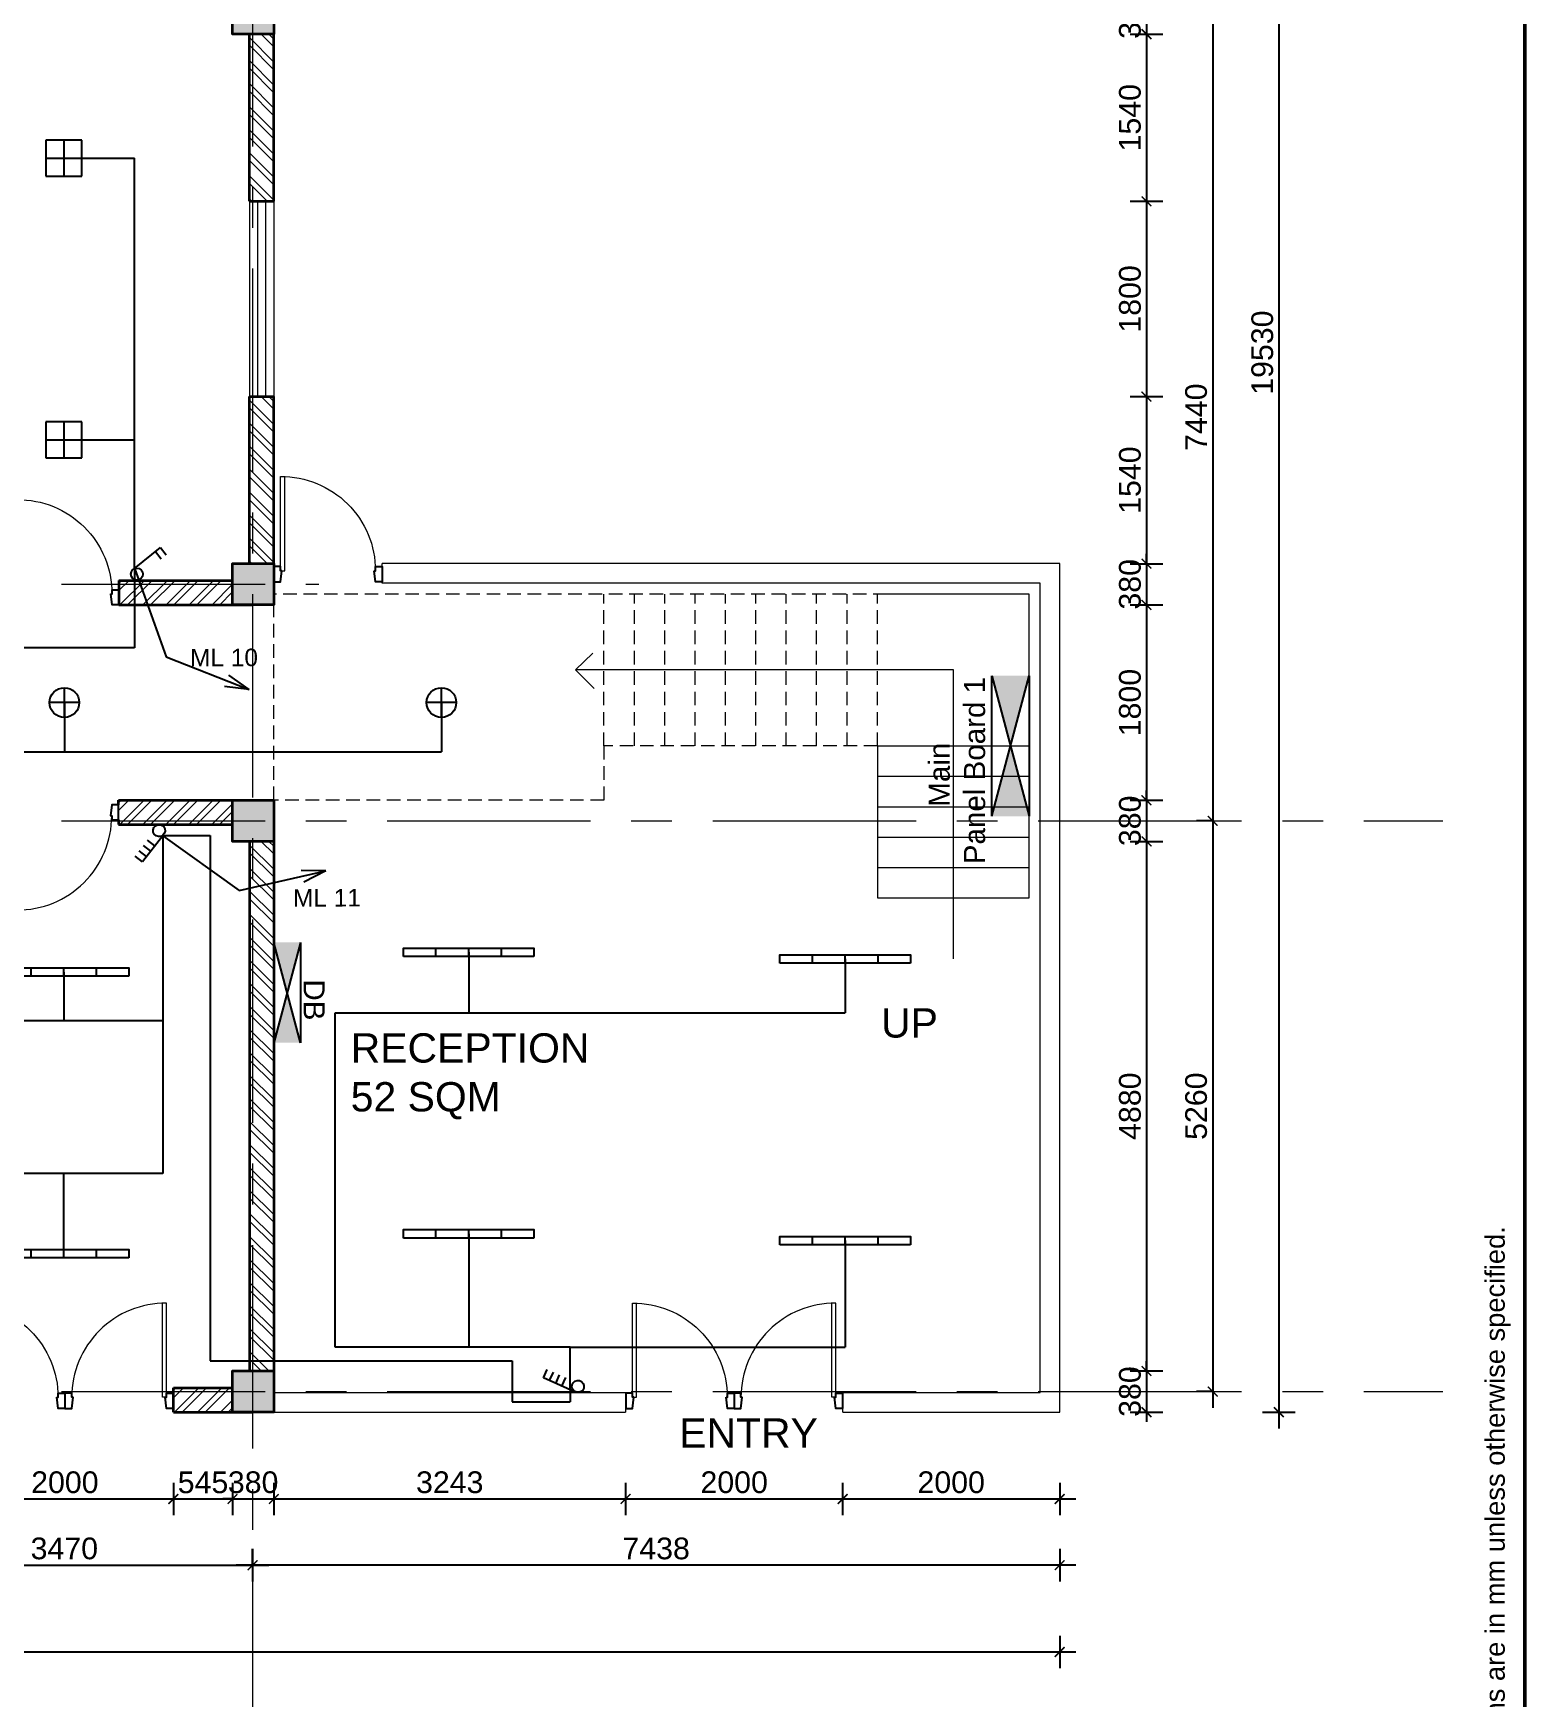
# Model space of a CAD drawing. Header units: inches. Extents: x 527934 to 2134587, y -408734 to 227304.
# Drawn here: x 1733017 to 1746762, y -154791 to -139451 of the extents above; entities that cross this region are included whole.
import ezdxf

# ---------------------------------------------------------------- set-up
doc = ezdxf.new("R2010")
doc.units = ezdxf.units.IN
doc.header["$MEASUREMENT"] = 0
doc.linetypes.add('CENTER', pattern=[2, 1.25, -0.25, 0.25, -0.25])
doc.linetypes.add('HIDDEN2', pattern=[0.1875, 0.125, -0.0625])
for name, color, linetype, lineweight in [('1 LIGHT N SWITCH', 3, 'Continuous', 25), ('5 DB BOXES', 3, 'Continuous', 25), ('6 LIGHT PT WIRING', 3, 'Continuous', 25), ('centre line', 1, 'CENTER', 9), ('dim', 253, 'Continuous', 9), ('door', 77, 'Continuous', 13), ('furniture', 253, 'Continuous', 5), ('hatch', 250, 'Continuous', 5), ('metal', 40, 'Continuous', 18), ('plinth', 5, 'Continuous', 9), ('sill', 253, 'Continuous', 13), ('stair steps', 54, 'Continuous', 20), ('text', 7, 'Continuous', 13), ('TITLE THICK', 7, 'Continuous', 50), ('TITLE THIN', 7, 'Continuous', 25), ('wall - brick', 30, 'Continuous', 35), ('window', 1, 'Continuous', 15)]:
    doc.layers.add(name, color=color, linetype=linetype, lineweight=lineweight)
doc.styles.add('labelling', font='arial.ttf')
doc.styles.get("Standard").update_dxf_attribs({"font": 'arial.ttf'})
doc.styles.add('style1', font='arial.ttf')
doc.dimstyles.new('dim 100', dxfattribs={"dimtxt": 200, "dimasz": 90, "dimexe": 150, "dimexo": 150, "dimgap": 50, "dimtad": 1, "dimdec": 0, "dimzin": 0, "dimdsep": 46, "dimtxsty": 'Standard', "dimblk": 'ARCHTICK', "dimcen": 100, "dimdle": 150, "dimazin": 0, "dimtfac": 1, "dimtdec": 0, "dimtix": 1, "dimtmove": 2, "dimatfit": 3, "dimfxl": 150, "dimfxlon": 1, "dimtolj": 1, "dimtzin": 0, "dimarcsym": 0})

# ---------------------------------------------------------------- blocks, each defined once
blk = doc.blocks.new('Dd1')
at = {"layer": 'door'}
for p, q in [((6330587, 14339), (6330587, 13509)), ((6330599, 14377), (6330625, 14377)), ((6330625, 14377), (6330625, 13510))]:
    blk.add_line(p, q, dxfattribs=at)
at = {"layer": 'door', "lineweight": 25}
for points in [[(6330599, 14377), (6330587, 14377), (6330587, 14339), (6330524, 14339), (6330524, 14479), (6330587, 14479)], [(6331449, 14377), (6331461, 14377), (6331461, 14339), (6331524, 14339), (6331524, 14479), (6331461, 14479)]]:
    blk.add_lwpolyline(points, close=True, dxfattribs=at)
at = {"layer": 'door'}
blk.add_arc((6330593, 14377), 868, 269.6039, 0, dxfattribs=at)
blk = doc.blocks.new('_ArchTick')
at = {"color": 0, "linetype": 'ByBlock', "const_width": 0.15}
blk.add_lwpolyline([(-0.5, -0.5), (0.5, 0.5)], dxfattribs=at)
blk = doc.blocks.new('*D1984')
at = {"layer": 'Defpoints', "color": 0, "ltscale": 400}
for p in [(1732308, -152159), (1734308, -152159), (1734308, -152959)]:
    blk.add_point(p, dxfattribs=at)
at = {"layer": 'dim', "color": 0, "lineweight": -2, "ltscale": 400}
for p, q in [((1732308, -152809), (1732308, -153109)), ((1734308, -152809), (1734308, -153109)), ((1732158, -152959), (1734458, -152959))]:
    blk.add_line(p, q, dxfattribs=at)
at = {"layer": 'dim', "color": 0, "lineweight": -2, "ltscale": 400, "xscale": 90, "yscale": 90, "zscale": 90, "rotation": 180}
blk.add_blockref('_ArchTick', (1732308, -152959), dxfattribs=at)
at = {"layer": 'dim', "color": 0, "lineweight": -2, "ltscale": 400, "xscale": 90, "yscale": 90, "zscale": 90}
blk.add_blockref('_ArchTick', (1734308, -152959), dxfattribs=at)
at = {"layer": 'dim', "color": 0, "ltscale": 400, "insert": (1733308, -152806), "char_height": 200, "attachment_point": 5}
blk.add_mtext('\\A1;2000', dxfattribs=at)
blk = doc.blocks.new('*D2389')
at = {"layer": 'Defpoints', "color": 0, "ltscale": 400}
for p in [(1734308, -152159), (1734853, -152159), (1734853, -152959)]:
    blk.add_point(p, dxfattribs=at)
at = {"layer": 'dim', "color": 0, "lineweight": -2, "ltscale": 400}
for p, q in [((1734308, -152809), (1734308, -153109)), ((1734853, -152809), (1734853, -153109)), ((1734158, -152959), (1735003, -152959))]:
    blk.add_line(p, q, dxfattribs=at)
at = {"layer": 'dim', "color": 0, "lineweight": -2, "ltscale": 400, "xscale": 90, "yscale": 90, "zscale": 90, "rotation": 180}
blk.add_blockref('_ArchTick', (1734308, -152959), dxfattribs=at)
at = {"layer": 'dim', "color": 0, "lineweight": -2, "ltscale": 400, "xscale": 90, "yscale": 90, "zscale": 90}
blk.add_blockref('_ArchTick', (1734853, -152959), dxfattribs=at)
at = {"layer": 'dim', "color": 0, "ltscale": 400, "insert": (1734581, -152807), "char_height": 200, "attachment_point": 5}
blk.add_mtext('\\A1;545', dxfattribs=at)
blk = doc.blocks.new('*D2390')
at = {"layer": 'Defpoints', "color": 0, "ltscale": 400}
for p in [(1734853, -152159), (1735233, -152159), (1735233, -152959)]:
    blk.add_point(p, dxfattribs=at)
at = {"layer": 'dim', "color": 0, "lineweight": -2, "ltscale": 400}
for p, q in [((1734853, -152809), (1734853, -153109)), ((1735233, -152809), (1735233, -153109)), ((1734853, -152959), (1734763, -152959)), ((1734853, -152959), (1735233, -152959)), ((1735233, -152959), (1735323, -152959))]:
    blk.add_line(p, q, dxfattribs=at)
at = {"layer": 'dim', "color": 0, "lineweight": -2, "ltscale": 400, "xscale": 90, "yscale": 90, "zscale": 90}
blk.add_blockref('_ArchTick', (1734853, -152959), dxfattribs=at)
at = {"layer": 'dim', "color": 0, "lineweight": -2, "ltscale": 400, "xscale": 90, "yscale": 90, "zscale": 90, "rotation": 180}
blk.add_blockref('_ArchTick', (1735233, -152959), dxfattribs=at)
at = {"layer": 'dim', "color": 0, "ltscale": 400, "insert": (1735043, -152806), "char_height": 200, "attachment_point": 5}
blk.add_mtext('\\A1;380', dxfattribs=at)
blk = doc.blocks.new('*D2391')
at = {"layer": 'Defpoints', "color": 0, "ltscale": 400}
for p in [(1735233, -152159), (1738476, -152159), (1738476, -152959)]:
    blk.add_point(p, dxfattribs=at)
at = {"layer": 'dim', "color": 0, "lineweight": -2, "ltscale": 400}
for p, q in [((1735233, -152809), (1735233, -153109)), ((1738476, -152809), (1738476, -153109)), ((1735083, -152959), (1738626, -152959))]:
    blk.add_line(p, q, dxfattribs=at)
at = {"layer": 'dim', "color": 0, "lineweight": -2, "ltscale": 400, "xscale": 90, "yscale": 90, "zscale": 90, "rotation": 180}
blk.add_blockref('_ArchTick', (1735233, -152959), dxfattribs=at)
at = {"layer": 'dim', "color": 0, "lineweight": -2, "ltscale": 400, "xscale": 90, "yscale": 90, "zscale": 90}
blk.add_blockref('_ArchTick', (1738476, -152959), dxfattribs=at)
at = {"layer": 'dim', "color": 0, "ltscale": 400, "insert": (1736855, -152806), "char_height": 200, "attachment_point": 5}
blk.add_mtext('\\A1;3243', dxfattribs=at)
blk = doc.blocks.new('*D2392')
at = {"layer": 'Defpoints', "color": 0, "ltscale": 400}
for p in [(1738476, -152159), (1740476, -152159), (1740476, -152959)]:
    blk.add_point(p, dxfattribs=at)
at = {"layer": 'dim', "color": 0, "lineweight": -2, "ltscale": 400}
for p, q in [((1738476, -152809), (1738476, -153109)), ((1740476, -152809), (1740476, -153109)), ((1738326, -152959), (1740626, -152959))]:
    blk.add_line(p, q, dxfattribs=at)
at = {"layer": 'dim', "color": 0, "lineweight": -2, "ltscale": 400, "xscale": 90, "yscale": 90, "zscale": 90, "rotation": 180}
blk.add_blockref('_ArchTick', (1738476, -152959), dxfattribs=at)
at = {"layer": 'dim', "color": 0, "lineweight": -2, "ltscale": 400, "xscale": 90, "yscale": 90, "zscale": 90}
blk.add_blockref('_ArchTick', (1740476, -152959), dxfattribs=at)
at = {"layer": 'dim', "color": 0, "ltscale": 400, "insert": (1739476, -152806), "char_height": 200, "attachment_point": 5}
blk.add_mtext('\\A1;2000', dxfattribs=at)
blk = doc.blocks.new('*D2393')
at = {"layer": 'Defpoints', "color": 0, "ltscale": 400}
for p in [(1740476, -152159), (1742476, -152159), (1742476, -152959)]:
    blk.add_point(p, dxfattribs=at)
at = {"layer": 'dim', "color": 0, "lineweight": -2, "ltscale": 400}
for p, q in [((1740476, -152809), (1740476, -153109)), ((1742476, -152809), (1742476, -153109)), ((1740326, -152959), (1742626, -152959))]:
    blk.add_line(p, q, dxfattribs=at)
at = {"layer": 'dim', "color": 0, "lineweight": -2, "ltscale": 400, "xscale": 90, "yscale": 90, "zscale": 90, "rotation": 180}
blk.add_blockref('_ArchTick', (1740476, -152959), dxfattribs=at)
at = {"layer": 'dim', "color": 0, "lineweight": -2, "ltscale": 400, "xscale": 90, "yscale": 90, "zscale": 90}
blk.add_blockref('_ArchTick', (1742476, -152959), dxfattribs=at)
at = {"layer": 'dim', "color": 0, "ltscale": 400, "insert": (1741476, -152806), "char_height": 200, "attachment_point": 5}
blk.add_mtext('\\A1;2000', dxfattribs=at)
blk = doc.blocks.new('*D1986')
at = {"layer": 'Defpoints', "color": 0, "ltscale": 400}
for p in [(1735038, -151969), (1742476, -151969), (1735038, -153569)]:
    blk.add_point(p, dxfattribs=at)
at = {"layer": 'dim', "color": 0, "lineweight": -2, "ltscale": 400}
for p, q in [((1735038, -153419), (1735038, -153719)), ((1742476, -153419), (1742476, -153719)), ((1742626, -153569), (1734888, -153569))]:
    blk.add_line(p, q, dxfattribs=at)
at = {"layer": 'dim', "color": 0, "lineweight": -2, "ltscale": 400, "xscale": 90, "yscale": 90, "zscale": 90, "rotation": 180}
blk.add_blockref('_ArchTick', (1735038, -153569), dxfattribs=at)
at = {"layer": 'dim', "color": 0, "lineweight": -2, "ltscale": 400, "xscale": 90, "yscale": 90, "zscale": 90}
blk.add_blockref('_ArchTick', (1742476, -153569), dxfattribs=at)
at = {"layer": 'dim', "color": 0, "ltscale": 400, "insert": (1738757, -153416), "char_height": 200, "attachment_point": 5}
blk.add_mtext('\\A1;7438', dxfattribs=at)
blk = doc.blocks.new('*D1987')
at = {"layer": 'Defpoints', "color": 0, "ltscale": 400}
for p in [(1707088, -151969), (1742476, -151969), (1742476, -154369)]:
    blk.add_point(p, dxfattribs=at)
at = {"layer": 'dim', "color": 0, "lineweight": -2, "ltscale": 400}
for p, q in [((1707088, -154219), (1707088, -154519)), ((1742476, -154219), (1742476, -154519)), ((1706938, -154369), (1742626, -154369))]:
    blk.add_line(p, q, dxfattribs=at)
at = {"layer": 'dim', "color": 0, "lineweight": -2, "ltscale": 400, "xscale": 90, "yscale": 90, "zscale": 90, "rotation": 180}
blk.add_blockref('_ArchTick', (1707088, -154369), dxfattribs=at)
at = {"layer": 'dim', "color": 0, "lineweight": -2, "ltscale": 400, "xscale": 90, "yscale": 90, "zscale": 90}
blk.add_blockref('_ArchTick', (1742476, -154369), dxfattribs=at)
at = {"layer": 'dim', "color": 0, "ltscale": 400, "insert": (1724782, -154216), "char_height": 200, "attachment_point": 5}
blk.add_mtext('\\A1;35388', dxfattribs=at)
blk = doc.blocks.new('*D2397')
at = {"layer": 'Defpoints', "color": 0, "ltscale": 400}
for p in [(1735233, -139079), (1735233, -139459), (1743276, -139459)]:
    blk.add_point(p, dxfattribs=at)
at = {"layer": 'dim', "color": 0, "lineweight": -2, "ltscale": 400}
for p, q in [((1743126, -139079), (1743426, -139079)), ((1743276, -139079), (1743276, -138989)), ((1743276, -139079), (1743276, -139459)), ((1743126, -139459), (1743426, -139459)), ((1743276, -139459), (1743276, -139549))]:
    blk.add_line(p, q, dxfattribs=at)
at = {"layer": 'dim', "color": 0, "lineweight": -2, "ltscale": 400, "xscale": 90, "yscale": 90, "zscale": 90}
for p, rotation in [((1743276, -139079), 270), ((1743276, -139459), 90)]:
    blk.add_blockref('_ArchTick', p, dxfattribs=dict(at, rotation=rotation))
at = {"layer": 'dim', "color": 0, "ltscale": 400, "insert": (1743124, -139269), "char_height": 200, "attachment_point": 5, "rotation": 90}
blk.add_mtext('\\A1;380', dxfattribs=at)
blk = doc.blocks.new('*D2398')
at = {"layer": 'Defpoints', "color": 0, "ltscale": 400}
for p in [(1735233, -139459), (1735233, -140999), (1743276, -140999)]:
    blk.add_point(p, dxfattribs=at)
at = {"layer": 'dim', "color": 0, "lineweight": -2, "ltscale": 400}
for p, q in [((1743276, -139309), (1743276, -141149)), ((1743126, -139459), (1743426, -139459)), ((1743126, -140999), (1743426, -140999))]:
    blk.add_line(p, q, dxfattribs=at)
at = {"layer": 'dim', "color": 0, "lineweight": -2, "ltscale": 400, "xscale": 90, "yscale": 90, "zscale": 90}
for p, rotation in [((1743276, -139459), 90), ((1743276, -140999), 270)]:
    blk.add_blockref('_ArchTick', p, dxfattribs=dict(at, rotation=rotation))
at = {"layer": 'dim', "color": 0, "ltscale": 400, "insert": (1743124, -140229), "char_height": 200, "attachment_point": 5, "rotation": 90}
blk.add_mtext('\\A1;1540', dxfattribs=at)
blk = doc.blocks.new('*D2399')
at = {"layer": 'Defpoints', "color": 0, "ltscale": 400}
for p in [(1735233, -140999), (1735233, -142799), (1743276, -142799)]:
    blk.add_point(p, dxfattribs=at)
at = {"layer": 'dim', "color": 0, "lineweight": -2, "ltscale": 400}
for p, q in [((1743276, -140849), (1743276, -142949)), ((1743126, -140999), (1743426, -140999)), ((1743126, -142799), (1743426, -142799))]:
    blk.add_line(p, q, dxfattribs=at)
at = {"layer": 'dim', "color": 0, "lineweight": -2, "ltscale": 400, "xscale": 90, "yscale": 90, "zscale": 90}
for p, rotation in [((1743276, -140999), 90), ((1743276, -142799), 270)]:
    blk.add_blockref('_ArchTick', p, dxfattribs=dict(at, rotation=rotation))
at = {"layer": 'dim', "color": 0, "ltscale": 400, "insert": (1743124, -141899), "char_height": 200, "attachment_point": 5, "rotation": 90}
blk.add_mtext('\\A1;1800', dxfattribs=at)
blk = doc.blocks.new('*D2400')
at = {"layer": 'Defpoints', "color": 0, "ltscale": 400}
for p in [(1735233, -142799), (1735233, -144339), (1743276, -144339)]:
    blk.add_point(p, dxfattribs=at)
at = {"layer": 'dim', "color": 0, "lineweight": -2, "ltscale": 400}
for p, q in [((1743276, -142649), (1743276, -144489)), ((1743126, -142799), (1743426, -142799)), ((1743126, -144339), (1743426, -144339))]:
    blk.add_line(p, q, dxfattribs=at)
at = {"layer": 'dim', "color": 0, "lineweight": -2, "ltscale": 400, "xscale": 90, "yscale": 90, "zscale": 90}
for p, rotation in [((1743276, -142799), 90), ((1743276, -144339), 270)]:
    blk.add_blockref('_ArchTick', p, dxfattribs=dict(at, rotation=rotation))
at = {"layer": 'dim', "color": 0, "ltscale": 400, "insert": (1743124, -143569), "char_height": 200, "attachment_point": 5, "rotation": 90}
blk.add_mtext('\\A1;1540', dxfattribs=at)
blk = doc.blocks.new('*D2401')
at = {"layer": 'Defpoints', "color": 0, "ltscale": 400}
for p in [(1735233, -144339), (1735233, -144719), (1743276, -144719)]:
    blk.add_point(p, dxfattribs=at)
at = {"layer": 'dim', "color": 0, "lineweight": -2, "ltscale": 400}
for p, q in [((1743126, -144339), (1743426, -144339)), ((1743276, -144339), (1743276, -144249)), ((1743276, -144339), (1743276, -144719)), ((1743126, -144719), (1743426, -144719)), ((1743276, -144719), (1743276, -144809))]:
    blk.add_line(p, q, dxfattribs=at)
at = {"layer": 'dim', "color": 0, "lineweight": -2, "ltscale": 400, "xscale": 90, "yscale": 90, "zscale": 90}
for p, rotation in [((1743276, -144339), 270), ((1743276, -144719), 90)]:
    blk.add_blockref('_ArchTick', p, dxfattribs=dict(at, rotation=rotation))
at = {"layer": 'dim', "color": 0, "ltscale": 400, "insert": (1743124, -144529), "char_height": 200, "attachment_point": 5, "rotation": 90}
blk.add_mtext('\\A1;380', dxfattribs=at)
blk = doc.blocks.new('*D2402')
at = {"layer": 'Defpoints', "color": 0, "ltscale": 400}
for p in [(1735233, -144719), (1735233, -146519), (1743276, -146519)]:
    blk.add_point(p, dxfattribs=at)
at = {"layer": 'dim', "color": 0, "lineweight": -2, "ltscale": 400}
for p, q in [((1743276, -144569), (1743276, -146669)), ((1743126, -144719), (1743426, -144719)), ((1743126, -146519), (1743426, -146519))]:
    blk.add_line(p, q, dxfattribs=at)
at = {"layer": 'dim', "color": 0, "lineweight": -2, "ltscale": 400, "xscale": 90, "yscale": 90, "zscale": 90}
for p, rotation in [((1743276, -144719), 90), ((1743276, -146519), 270)]:
    blk.add_blockref('_ArchTick', p, dxfattribs=dict(at, rotation=rotation))
at = {"layer": 'dim', "color": 0, "ltscale": 400, "insert": (1743124, -145619), "char_height": 200, "attachment_point": 5, "rotation": 90}
blk.add_mtext('\\A1;1800', dxfattribs=at)
blk = doc.blocks.new('*D2403')
at = {"layer": 'Defpoints', "color": 0, "ltscale": 400}
for p in [(1735233, -146519), (1735233, -146899), (1743276, -146899)]:
    blk.add_point(p, dxfattribs=at)
at = {"layer": 'dim', "color": 0, "lineweight": -2, "ltscale": 400}
for p, q in [((1743276, -146519), (1743276, -146429)), ((1743126, -146519), (1743426, -146519)), ((1743276, -146519), (1743276, -146899)), ((1743126, -146899), (1743426, -146899)), ((1743276, -146899), (1743276, -146989))]:
    blk.add_line(p, q, dxfattribs=at)
at = {"layer": 'dim', "color": 0, "lineweight": -2, "ltscale": 400, "xscale": 90, "yscale": 90, "zscale": 90}
for p, rotation in [((1743276, -146519), 270), ((1743276, -146899), 90)]:
    blk.add_blockref('_ArchTick', p, dxfattribs=dict(at, rotation=rotation))
at = {"layer": 'dim', "color": 0, "ltscale": 400, "insert": (1743124, -146709), "char_height": 200, "attachment_point": 5, "rotation": 90}
blk.add_mtext('\\A1;380', dxfattribs=at)
blk = doc.blocks.new('*D2404')
at = {"layer": 'Defpoints', "color": 0, "ltscale": 400}
for p in [(1735233, -146899), (1735233, -151779), (1743276, -151779)]:
    blk.add_point(p, dxfattribs=at)
at = {"layer": 'dim', "color": 0, "lineweight": -2, "ltscale": 400}
for p, q in [((1743276, -146749), (1743276, -151929)), ((1743126, -146899), (1743426, -146899)), ((1743126, -151779), (1743426, -151779))]:
    blk.add_line(p, q, dxfattribs=at)
at = {"layer": 'dim', "color": 0, "lineweight": -2, "ltscale": 400, "xscale": 90, "yscale": 90, "zscale": 90}
for p, rotation in [((1743276, -146899), 90), ((1743276, -151779), 270)]:
    blk.add_blockref('_ArchTick', p, dxfattribs=dict(at, rotation=rotation))
at = {"layer": 'dim', "color": 0, "ltscale": 400, "insert": (1743124, -149339), "char_height": 200, "attachment_point": 5, "rotation": 90}
blk.add_mtext('\\A1;4880', dxfattribs=at)
blk = doc.blocks.new('*D2405')
at = {"layer": 'Defpoints', "color": 0, "ltscale": 400}
for p in [(1735233, -151779), (1735233, -152159), (1743276, -152159)]:
    blk.add_point(p, dxfattribs=at)
at = {"layer": 'dim', "color": 0, "lineweight": -2, "ltscale": 400}
for p, q in [((1743276, -151779), (1743276, -151689)), ((1743126, -151779), (1743426, -151779)), ((1743276, -151779), (1743276, -152159)), ((1743126, -152159), (1743426, -152159)), ((1743276, -152159), (1743276, -152249))]:
    blk.add_line(p, q, dxfattribs=at)
at = {"layer": 'dim', "color": 0, "lineweight": -2, "ltscale": 400, "xscale": 90, "yscale": 90, "zscale": 90}
for p, rotation in [((1743276, -151779), 270), ((1743276, -152159), 90)]:
    blk.add_blockref('_ArchTick', p, dxfattribs=dict(at, rotation=rotation))
at = {"layer": 'dim', "color": 0, "ltscale": 400, "insert": (1743124, -151969), "char_height": 200, "attachment_point": 5, "rotation": 90}
blk.add_mtext('\\A1;380', dxfattribs=at)
blk = doc.blocks.new('*D1990')
at = {"layer": 'Defpoints', "color": 0, "ltscale": 400}
for p in [(1743886, -139269), (1743886, -146709), (1743886, -146709)]:
    blk.add_point(p, dxfattribs=at)
at = {"layer": 'dim', "color": 0, "lineweight": -2, "ltscale": 400}
for p, q in [((1743886, -139119), (1743886, -146859)), ((1743886, -139269), (1743736, -139269)), ((1743886, -146709), (1743736, -146709))]:
    blk.add_line(p, q, dxfattribs=at)
at = {"layer": 'dim', "color": 0, "lineweight": -2, "ltscale": 400, "xscale": 90, "yscale": 90, "zscale": 90}
for p, rotation in [((1743886, -139269), 90), ((1743886, -146709), 270)]:
    blk.add_blockref('_ArchTick', p, dxfattribs=dict(at, rotation=rotation))
at = {"layer": 'dim', "color": 0, "ltscale": 400, "insert": (1743734, -142989), "char_height": 200, "attachment_point": 5, "rotation": 90}
blk.add_mtext('\\A1;7440', dxfattribs=at)
blk = doc.blocks.new('*D1991')
at = {"layer": 'Defpoints', "color": 0, "ltscale": 400}
for p in [(1743886, -146709), (1743886, -151969), (1743886, -151969)]:
    blk.add_point(p, dxfattribs=at)
at = {"layer": 'dim', "color": 0, "lineweight": -2, "ltscale": 400}
for p, q in [((1743886, -146559), (1743886, -152119)), ((1743886, -146709), (1743736, -146709)), ((1743886, -151969), (1743736, -151969))]:
    blk.add_line(p, q, dxfattribs=at)
at = {"layer": 'dim', "color": 0, "lineweight": -2, "ltscale": 400, "xscale": 90, "yscale": 90, "zscale": 90}
for p, rotation in [((1743886, -146709), 90), ((1743886, -151969), 270)]:
    blk.add_blockref('_ArchTick', p, dxfattribs=dict(at, rotation=rotation))
at = {"layer": 'dim', "color": 0, "ltscale": 400, "insert": (1743734, -149339), "char_height": 200, "attachment_point": 5, "rotation": 90}
blk.add_mtext('\\A1;5260', dxfattribs=at)
blk = doc.blocks.new('*D1992')
at = {"layer": 'Defpoints', "color": 0, "ltscale": 400}
for p in [(1727908, -132629), (1724438, -152159), (1744496, -152159)]:
    blk.add_point(p, dxfattribs=at)
at = {"layer": 'dim', "color": 0, "lineweight": -2, "ltscale": 400}
for p, q in [((1744496, -132479), (1744496, -152309)), ((1744346, -132629), (1744646, -132629)), ((1744346, -152159), (1744646, -152159))]:
    blk.add_line(p, q, dxfattribs=at)
at = {"layer": 'dim', "color": 0, "lineweight": -2, "ltscale": 400, "xscale": 90, "yscale": 90, "zscale": 90}
for p, rotation in [((1744496, -132629), 90), ((1744496, -152159), 270)]:
    blk.add_blockref('_ArchTick', p, dxfattribs=dict(at, rotation=rotation))
at = {"layer": 'dim', "color": 0, "ltscale": 400, "insert": (1744344, -142394), "char_height": 200, "attachment_point": 5, "rotation": 90}
blk.add_mtext('\\A1;19530', dxfattribs=at)
blk = doc.blocks.new('*D2001')
at = {"layer": 'Defpoints', "color": 0, "ltscale": 400}
for p in [(1731568, -153569), (1735038, -153569), (1735038, -153569)]:
    blk.add_point(p, dxfattribs=at)
at = {"layer": 'furniture', "color": 0, "lineweight": -2, "ltscale": 400}
for p, q in [((1731568, -153569), (1731568, -153419)), ((1735038, -153569), (1735038, -153419)), ((1731418, -153569), (1735188, -153569))]:
    blk.add_line(p, q, dxfattribs=at)
at = {"layer": 'furniture', "color": 0, "lineweight": -2, "ltscale": 400, "xscale": 90, "yscale": 90, "zscale": 90, "rotation": 180}
blk.add_blockref('_ArchTick', (1731568, -153569), dxfattribs=at)
at = {"layer": 'furniture', "color": 0, "lineweight": -2, "ltscale": 400, "xscale": 90, "yscale": 90, "zscale": 90}
blk.add_blockref('_ArchTick', (1735038, -153569), dxfattribs=at)
at = {"layer": 'furniture', "color": 0, "ltscale": 400, "insert": (1733303, -153416), "char_height": 200, "attachment_point": 5}
blk.add_mtext('\\A1;3470', dxfattribs=at)
blk = doc.blocks.new('*D2018')
at = {"layer": 'Defpoints', "color": 0, "ltscale": 400}
for p in [(1735038, -131644), (1735038, -177436), (1731568, -177569)]:
    blk.add_point(p, dxfattribs=at)
at = {"layer": 'dim', "color": 0, "lineweight": -2, "ltscale": 400}
for p, q in [((1731568, -177436), (1731568, -177286)), ((1735038, -177286), (1735038, -177586)), ((1731418, -177436), (1735188, -177436))]:
    blk.add_line(p, q, dxfattribs=at)
at = {"layer": 'dim', "color": 0, "lineweight": -2, "ltscale": 400, "xscale": 90, "yscale": 90, "zscale": 90, "rotation": 180}
blk.add_blockref('_ArchTick', (1731568, -177436), dxfattribs=at)
at = {"layer": 'dim', "color": 0, "lineweight": -2, "ltscale": 400, "xscale": 90, "yscale": 90, "zscale": 90}
blk.add_blockref('_ArchTick', (1735038, -177436), dxfattribs=at)
at = {"layer": 'dim', "color": 0, "ltscale": 400, "insert": (1733303, -177283), "char_height": 200, "attachment_point": 5}
blk.add_mtext('\\A1;3470', dxfattribs=at)
blk = doc.blocks.new('*D2501')
at = {"layer": 'Defpoints', "color": 0, "ltscale": 400}
for p in [(1735038, -152819), (1731568, -198831), (1735038, -198831)]:
    blk.add_point(p, dxfattribs=at)
at = {"layer": 'furniture', "color": 0, "lineweight": -2, "ltscale": 400}
for p, q in [((1731568, -198831), (1731568, -198681)), ((1735038, -198681), (1735038, -198981)), ((1731418, -198831), (1735188, -198831))]:
    blk.add_line(p, q, dxfattribs=at)
at = {"layer": 'furniture', "color": 0, "lineweight": -2, "ltscale": 400, "xscale": 90, "yscale": 90, "zscale": 90, "rotation": 180}
blk.add_blockref('_ArchTick', (1731568, -198831), dxfattribs=at)
at = {"layer": 'furniture', "color": 0, "lineweight": -2, "ltscale": 400, "xscale": 90, "yscale": 90, "zscale": 90}
blk.add_blockref('_ArchTick', (1735038, -198831), dxfattribs=at)
at = {"layer": 'furniture', "color": 0, "ltscale": 400, "insert": (1733303, -198679), "char_height": 200, "attachment_point": 5}
blk.add_mtext('\\A1;3470', dxfattribs=at)
blk = doc.blocks.new('1x36 TL MO')
at = {"color": 3}
for p, q in [((11329249, 640105), (11330290, 640105)), ((11329507, 640105), (11329507, 640038)), ((11329769, 640105), (11329769, 640038)), ((11330030, 640105), (11330030, 640038))]:
    blk.add_line(p, q, dxfattribs=at)
blk.add_lwpolyline([(11330290, 640105), (11330290, 640038), (11329249, 640038), (11329249, 640105)], dxfattribs=at)
blk = doc.blocks.new('dome')
at = {"color": 3}
for p, q in [((542951, 234900), (542951, 235175)), ((543088, 235037), (542814, 235037))]:
    blk.add_line(p, q, dxfattribs=at)
blk.add_circle((542951, 235037), 137, dxfattribs=at)
blk = doc.blocks.new('4 gang')
at = {"color": 3}
for p, q in [((546617, 231936), (546738, 232137)), ((546738, 232137), (546794, 232104)), ((546665, 232015), (546721, 231981)), ((546689, 232056), (546745, 232022)), ((546714, 232097), (546770, 232063))]:
    blk.add_line(p, q, dxfattribs=at)
blk.add_circle((546648, 231903), 42.7, dxfattribs=at)
blk = doc.blocks.new('2 GANG')
at = {"color": 3}
for p, q in [((546997, 231907), (547117, 232109)), ((547117, 232109), (547173, 232075)), ((547095, 232071), (547151, 232037))]:
    blk.add_line(p, q, dxfattribs=at)
blk.add_circle((547027, 231875), 42.7, dxfattribs=at)
blk = doc.blocks.new('1x1')
at = {"color": 3, "ltscale": 0.015}
for p, q in [((1177842.7, -86772.3), (1177405.3, -86772.3)), ((1177405.3, -86772.3), (1177405.3, -87209.7)), ((1177624, -86772.3), (1177624, -87209.7)), ((1177842.7, -87209.7), (1177842.7, -86772.3)), ((1177405.3, -86991), (1177842.7, -86991)), ((1177405.3, -87209.7), (1177842.7, -87209.7))]:
    blk.add_line(p, q, dxfattribs=at)
blk = doc.blocks.new('*U1924')
at = {"color": 3}
for p, q in [((-181347.92, -126936.6), (-181360.04, -126920.06)), ((-181360.04, -126920.06), (-181357.92, -126925.37)), ((-181360.04, -126920.06), (-181355.67, -126923.72)), ((-181326.36, -126938.56), (-181347.92, -126936.6))]:
    blk.add_line(p, q, dxfattribs=at)
blk = doc.blocks.new('*U1926')
at = {"color": 3}
for p, q in [((-181343.69, -126904.26), (-181344.94, -126909.84)), ((-181343.04, -126924.76), (-181343.69, -126904.26)), ((-181343.69, -126904.26), (-181342.16, -126909.75)), ((-181326.36, -126938.56), (-181343.04, -126924.76))]:
    blk.add_line(p, q, dxfattribs=at)
blk = doc.blocks.new('mpb')
h = blk.add_hatch(color=3)
h.paths.add_polyline_path([(531970.3, 179434.5), (531970.3, 179645.9), (531575.1, 179540.2)])
h.paths.add_polyline_path([(531575.1, 179540.2), (531284.1, 179618), (531284.1, 179462.4)])
h.paths.add_polyline_path([(531284.1, 179462.4), (531284.1, 179618), (531179.8, 179645.9), (531179.8, 179434.5)])
at = {"color": 3}
for p, q in [((531179.8, 179645.9), (531970.3, 179645.9)), ((531179.8, 179645.9), (531970.3, 179434.5)), ((531970.3, 179645.9), (531179.8, 179434.5)), ((531970.3, 179434.5), (531179.8, 179434.5))]:
    blk.add_line(p, q, dxfattribs=at)

msp = doc.modelspace()

# ---------------------------------------------------------------- hatches: boundary and pattern name
at = {"layer": 'hatch', "lineweight": 5, "ltscale": 400}
h = msp.add_hatch(dxfattribs=at)
h.set_pattern_fill('ANSI32', color=256, scale=400, angle=-90)
h.set_pattern_definition([(315, (1766518.89, 2364824.75), (106.066017, 106.066017), []), (315, (1766518.89, 2364754.04), (106.066017, 106.066017), [])])
h.paths.add_polyline_path([(1735008.1, -139458.6), (1735233.1, -139458.6), (1735233.1, -140998.6), (1735008.1, -140998.6)])
h = msp.add_hatch(dxfattribs=at)
h.set_pattern_fill('ANSI32', color=256, scale=400, angle=-90)
h.set_pattern_definition([(315, (1766518.89, 2361484.75), (106.066017, 106.066017), []), (315, (1766518.89, 2361414.04), (106.066017, 106.066017), [])])
h.paths.add_polyline_path([(1735008.1, -142798.6), (1735233.1, -142798.6), (1735233.1, -144338.6), (1735008.1, -144338.6)])
h = msp.add_hatch(dxfattribs=at)
h.set_pattern_fill('ANSI32', color=256, scale=400)
h.set_pattern_definition([(45, (-770492.42, -113200.44), (-106.066017, 106.066017), []), (45, (-770421.71, -113200.44), (-106.066017, 106.066017), [])])
h.paths.add_polyline_path([(1733805.6, -144718.6), (1733805.6, -144493.6), (1734850.6, -144493.6), (1734850.6, -144718.6)])
h = msp.add_hatch(dxfattribs=at)
h.set_pattern_fill('ANSI32', color=256, scale=400)
h.set_pattern_definition([(45, (-770494.92, -115225.44), (-106.066017, 106.066017), []), (45, (-770424.21, -115225.44), (-106.066017, 106.066017), [])])
h.paths.add_polyline_path([(1733803.1, -146743.6), (1733803.1, -146518.6), (1734848.1, -146518.6), (1734848.1, -146743.6)])
h = msp.add_hatch(dxfattribs=at)
h.set_pattern_fill('ANSI32', color=256, scale=400, angle=-90)
h.set_pattern_definition([(315, (1766518.1, 2357384.75), (106.066017, 106.066017), []), (315, (1766518.1, 2357314.04), (106.066017, 106.066017), [])])
h.paths.add_polyline_path([(1735007.3, -146898.6), (1735232.3, -146898.6), (1735232.3, -151778.6), (1735007.3, -151778.6)])
h = msp.add_hatch(dxfattribs=at)
h.set_pattern_fill('ANSI32', color=256, scale=400)
h.set_pattern_definition([(45, (-769989.92, -120640.44), (-106.066017, 106.066017), []), (45, (-769919.21, -120640.44), (-106.066017, 106.066017), [])])
h.paths.add_polyline_path([(1734308.1, -152158.6), (1734308.1, -151933.6), (1734853.1, -151933.6), (1734853.1, -152158.6)])
at = {"layer": 'plinth', "ltscale": 400}
h = msp.add_hatch(color=0, dxfattribs=at)
h.dxf.hatch_style = 1
h.paths.add_polyline_path([(1707468.1, -139078.6), (1707468.1, -139458.6), (1707088.1, -139458.6), (1707088.1, -139078.6)])
h.paths.add_polyline_path([(1710938.1, -139078.6), (1710938.1, -139458.6), (1710558.1, -139458.6), (1710558.1, -139078.6)])
h.paths.add_polyline_path([(1714408.1, -139078.6), (1714408.1, -139458.6), (1714028.1, -139458.6), (1714028.1, -139078.6)])
h.paths.add_polyline_path([(1717878.1, -137478.6), (1717878.1, -137858.6), (1717498.1, -137858.6), (1717498.1, -137478.6)])
h.paths.add_polyline_path([(1717878.1, -132628.6), (1717878.1, -133008.6), (1717498.1, -133008.6), (1717498.1, -132628.6)])
h.paths.add_polyline_path([(1721348.1, -132628.6), (1721348.1, -133008.6), (1720968.1, -133008.6), (1720968.1, -132628.6)])
h.paths.add_polyline_path([(1724818.1, -132628.6), (1724818.1, -133008.6), (1724438.1, -133008.6), (1724438.1, -132628.6)])
h.paths.add_polyline_path([(1728288.1, -132628.6), (1728288.1, -133008.6), (1727908.1, -133008.6), (1727908.1, -132628.6)])
h.paths.add_polyline_path([(1728288.1, -137478.6), (1728288.1, -137858.6), (1727908.1, -137858.6), (1727908.1, -137478.6)])
h.paths.add_polyline_path([(1721348.1, -139078.6), (1721348.1, -139458.6), (1720968.1, -139458.6), (1720968.1, -139078.6)])
h.paths.add_polyline_path([(1724818.1, -139078.6), (1724818.1, -139458.6), (1724438.1, -139458.6), (1724438.1, -139078.6)])
h.paths.add_polyline_path([(1728288.1, -139078.6), (1728288.1, -139458.6), (1727908.1, -139458.6), (1727908.1, -139078.6)])
h.paths.add_polyline_path([(1731758.1, -139078.6), (1731758.1, -139458.6), (1731378.1, -139458.6), (1731378.1, -139078.6)])
h.paths.add_polyline_path([(1735233.1, -139078.6), (1735233.1, -139458.6), (1734853.1, -139458.6), (1734853.1, -139078.6)])
h.paths.add_polyline_path([(1735233.1, -144338.6), (1735233.1, -144718.6), (1734853.1, -144718.6), (1734853.1, -144338.6)])
h.paths.add_polyline_path([(1731758.1, -144338.6), (1731758.1, -144718.6), (1731378.1, -144718.6), (1731378.1, -144338.6)])
h.paths.add_polyline_path([(1728288.1, -144338.6), (1728288.1, -144718.6), (1727908.1, -144718.6), (1727908.1, -144338.6)])
h.paths.add_polyline_path([(1724818.1, -144338.6), (1724818.1, -144718.6), (1724438.1, -144718.6), (1724438.1, -144338.6)])
h.paths.add_polyline_path([(1717878.1, -139078.6), (1717878.1, -139458.6), (1717498.1, -139458.6), (1717498.1, -139078.6)])
h.paths.add_polyline_path([(1714408.1, -144338.6), (1714408.1, -144718.6), (1714028.1, -144718.6), (1714028.1, -144338.6)])
h.paths.add_polyline_path([(1710938.1, -144338.6), (1710938.1, -144718.6), (1710558.1, -144718.6), (1710558.1, -144338.6)])
h.paths.add_polyline_path([(1707468.1, -144338.6), (1707468.1, -144718.6), (1707088.1, -144718.6), (1707088.1, -144338.6)])
h.paths.add_polyline_path([(1707468.1, -146518.6), (1707468.1, -146898.6), (1707088.1, -146898.6), (1707088.1, -146518.6)])
h.paths.add_polyline_path([(1710938.1, -146518.6), (1710938.1, -146898.6), (1710558.1, -146898.6), (1710558.1, -146518.6)])
h.paths.add_polyline_path([(1714408.1, -146518.6), (1714408.1, -146898.6), (1714028.1, -146898.6), (1714028.1, -146518.6)])
h.paths.add_polyline_path([(1717878.1, -146518.6), (1717878.1, -146898.6), (1717498.1, -146898.6), (1717498.1, -146518.6)])
h.paths.add_polyline_path([(1721348.1, -146518.6), (1721348.1, -146898.6), (1720968.1, -146898.6), (1720968.1, -146518.6)])
h.paths.add_polyline_path([(1724818.1, -146518.6), (1724818.1, -146898.6), (1724438.1, -146898.6), (1724438.1, -146518.6)])
h.paths.add_polyline_path([(1728288.1, -146518.6), (1728288.1, -146898.6), (1727908.1, -146898.6), (1727908.1, -146518.6)])
h.paths.add_polyline_path([(1731758.1, -146518.6), (1731758.1, -146898.6), (1731378.1, -146898.6), (1731378.1, -146518.6)])
h.paths.add_polyline_path([(1735233.1, -146518.6), (1735233.1, -146898.6), (1734853.1, -146898.6), (1734853.1, -146518.6)])
h.paths.add_polyline_path([(1735233.1, -151778.6), (1735233.1, -152158.6), (1734853.1, -152158.6), (1734853.1, -151778.6)])
h.paths.add_polyline_path([(1731758.1, -151778.6), (1731758.1, -152158.6), (1731378.1, -152158.6), (1731378.1, -151778.6)])
h.paths.add_polyline_path([(1728288.1, -151778.6), (1728288.1, -152158.6), (1727908.1, -152158.6), (1727908.1, -151778.6)])
h.paths.add_polyline_path([(1724818.1, -151778.6), (1724818.1, -152158.6), (1724438.1, -152158.6), (1724438.1, -151778.6)])
h.paths.add_polyline_path([(1721348.1, -151778.6), (1721348.1, -152158.6), (1720968.1, -152158.6), (1720968.1, -151778.6)])
h.paths.add_polyline_path([(1717878.1, -151778.6), (1717878.1, -152158.6), (1717498.1, -152158.6), (1717498.1, -151778.6)])
h.paths.add_polyline_path([(1714408.1, -151778.6), (1714408.1, -152158.6), (1714028.1, -152158.6), (1714028.1, -151778.6)])
h.paths.add_polyline_path([(1710938.1, -151778.6), (1710938.1, -152158.6), (1710558.1, -152158.6), (1710558.1, -151778.6)])
h.paths.add_polyline_path([(1707468.1, -151778.6), (1707468.1, -152158.6), (1707088.1, -152158.6), (1707088.1, -151778.6)])
edge = h.paths.add_edge_path()
edge.add_line((1717878.1, -139078.6), (1717128.1, -139078.6))

# ---------------------------------------------------------------- linework, layer by layer
at = {"layer": '6 LIGHT PT WIRING', "ltscale": 400}
for p, q in [((1733298.1, -140601.3), (1733949.4, -140601.3)), ((1733949.4, -144381.6), (1733949.4, -140601.3)), ((1733298.1, -143196.3), (1733949.4, -143196.3)), ((1733949.4, -144381.6), (1733949.4, -145114)), ((1733949.4, -145114), (1730470.9, -145114)), ((1733303.1, -145618.6), (1733303.1, -146073)), ((1736778.1, -145618.6), (1736778.1, -146073)), ((1729106, -146073), (1736778.1, -146073)), ((1734210.5, -146845.6), (1734210.5, -149960)), ((1734210.5, -146845.6), (1734648.5, -146845.6)), ((1734648.5, -146845.6), (1734648.5, -151686)), ((1737029.6, -147920.1), (1737029.6, -148478)), ((1740499.6, -147982.1), (1740499.6, -148478)), ((1733298.1, -148103.3), (1733298.1, -148553)), ((1735797.5, -151558.5), (1735797.5, -148478)), ((1735797.5, -148478), (1740499.6, -148478)), ((1734210.5, -148553), (1729828.1, -148553)), ((1734210.5, -149960), (1729828.1, -149960)), ((1733298.1, -150698.3), (1733298.1, -149960)), ((1737029.6, -150515.1), (1737029.6, -151558.5)), ((1740499.6, -150577.1), (1740499.6, -151558.5)), ((1734648.5, -151686), (1737431.5, -151686)), ((1737965.6, -151558.5), (1735797.5, -151558.5)), ((1737431.5, -151686), (1737431.5, -152064)), ((1737965.6, -151951.4), (1737965.6, -151558.5)), ((1737965.6, -151558.5), (1740499.6, -151558.5)), ((1737965.6, -151951.4), (1737965.6, -152064)), ((1737431.5, -152064), (1737965.6, -152064))]:
    msp.add_line(p, q, dxfattribs=at)
at = {"layer": 'centre line', "ltscale": 1500}
for p, q in [((1735038.1, -129618.6), (1735038.1, -155358.6)), ((1703278.1, -144528.6), (1735648.9, -144528.6)), ((1703278.1, -146708.6), (1746006.6, -146708.6)), ((1703278.1, -151968.6), (1746006.6, -151968.6))]:
    msp.add_line(p, q, dxfattribs=at)
at = {"layer": 'dim', "ltscale": 400}
msp.add_lwpolyline([(1741496.1, -147981.6), (1741496.1, -146018.6), (1741496.1, -145318.6), (1738015, -145318.6), (1738186.8, -145489), (1738015, -145318.6), (1738172.3, -145163.6)], dxfattribs=at)
at = {"layer": 'metal'}
for points in [[(1740476.1, -152158.6), (1742476.1, -152158.6), (1742476.1, -144338.6), (1736233.1, -144338.6)], [(1740476.1, -152158.6), (1740476.1, -151978.6), (1742296.1, -151978.6), (1742296.1, -144518.6), (1736233.1, -144518.6), (1736233.1, -144338.6)], [(1735233.1, -151978.6), (1738476.1, -151978.6), (1738476.1, -152158.6)], [(1735233.1, -152158.6), (1738476.1, -152158.6)]]:
    msp.add_lwpolyline(points, dxfattribs=at)
at = {"layer": 'sill'}
for p, q in [((1735008.1, -140998.6), (1735008.1, -142798.6)), ((1735233.1, -140998.6), (1735233.1, -142798.6))]:
    msp.add_line(p, q, dxfattribs=at)
at = {"layer": 'stair steps', "linetype": 'HIDDEN2', "ltscale": 1000}
for p, q in [((1735233.1, -146518.6), (1735233.1, -144528.6)), ((1738276.1, -146018.6), (1738276.1, -144618.6)), ((1738556.1, -146018.6), (1738556.1, -144618.6)), ((1738836.1, -146018.6), (1738836.1, -144618.6)), ((1739116.1, -146018.6), (1739116.1, -144618.6)), ((1739396.1, -146018.6), (1739396.1, -144618.6)), ((1739676.1, -146018.6), (1739676.1, -144618.6)), ((1739956.1, -146018.6), (1739956.1, -144618.6)), ((1740236.1, -146018.6), (1740236.1, -144618.6)), ((1740516.1, -146018.6), (1740516.1, -144618.6)), ((1740796.1, -146018.6), (1740796.1, -144618.6))]:
    msp.add_line(p, q, dxfattribs=at)
at = {"layer": 'stair steps'}
for p, q in [((1740796.1, -146018.6), (1742196.1, -146018.6)), ((1740796.1, -146018.6), (1740796.1, -147418.6)), ((1740796.1, -146298.6), (1742196.1, -146298.6)), ((1740796.1, -146578.6), (1742196.1, -146578.6)), ((1740796.1, -146858.6), (1742196.1, -146858.6)), ((1740796.1, -147138.6), (1742196.1, -147138.6)), ((1740796.1, -147418.6), (1742196.1, -147418.6))]:
    msp.add_line(p, q, dxfattribs=at)
at = {"layer": 'stair steps', "linetype": 'HIDDEN2', "ltscale": 1000}
for points in [[(1742196.1, -144618.6), (1742196.1, -144618.6), (1735233.1, -144618.6)], [(1738276.1, -146018.6), (1738276.1, -146518.6), (1735233.1, -146518.6)], [(1740796.1, -146018.6), (1738276.1, -146018.6)]]:
    msp.add_lwpolyline(points, dxfattribs=at)
at = {"layer": 'stair steps'}
for points in [[(1742196.1, -146018.6), (1742196.1, -144618.6), (1740796.1, -144618.6)], [(1742196.1, -147418.6), (1742196.1, -146018.6)]]:
    msp.add_lwpolyline(points, dxfattribs=at)
at = {"layer": 'TITLE THICK'}
msp.add_lwpolyline([(1700561.6, -126600.9), (1746761.6, -126600.9), (1746761.6, -159840.9), (1700561.6, -159840.9)], close=True, dxfattribs=at)
at = {"layer": 'wall - brick'}
for p, q in [((1735008.1, -140998.6), (1735008.1, -139458.6)), ((1735233.1, -140998.6), (1735233.1, -139458.6)), ((1735008.1, -140998.6), (1735233.1, -140998.6)), ((1735008.1, -144338.6), (1735008.1, -142798.6)), ((1735008.1, -142798.6), (1735233.1, -142798.6)), ((1735233.1, -144338.6), (1735233.1, -142798.6)), ((1733805.6, -144493.6), (1734853.1, -144493.6)), ((1733805.6, -144493.6), (1733805.6, -144718.6)), ((1733915.6, -144493.6), (1734853.1, -144493.6)), ((1733805.6, -144718.6), (1734853.1, -144718.6)), ((1733915.6, -144718.6), (1735038.1, -144718.6)), ((1733803.1, -146518.6), (1734853.1, -146518.6)), ((1733803.1, -146561.1), (1733803.1, -146518.6)), ((1733803.1, -146701.1), (1733803.1, -146743.6)), ((1733803.1, -146743.6), (1734853.1, -146743.6)), ((1735008.1, -146898.6), (1735008.1, -151778.6)), ((1735233.1, -146898.6), (1735233.1, -151815.6)), ((1734308.1, -151933.6), (1734853.1, -151933.6)), ((1734308.1, -152158.6), (1734308.1, -151933.6)), ((1734308.1, -152158.6), (1735038.1, -152158.6))]:
    msp.add_line(p, q, dxfattribs=at)
for points in [[(1735233.1, -139078.6), (1735233.1, -139458.6), (1734853.1, -139458.6), (1734853.1, -139078.6)], [(1735233.1, -144338.6), (1735233.1, -144718.6), (1734853.1, -144718.6), (1734853.1, -144338.6)], [(1735233.1, -146518.6), (1735233.1, -146898.6), (1734853.1, -146898.6), (1734853.1, -146518.6)], [(1735233.1, -151778.6), (1735233.1, -152158.6), (1734853.1, -152158.6), (1734853.1, -151778.6)]]:
    msp.add_lwpolyline(points, close=True, dxfattribs=at)
at = {"layer": 'window'}
for p, q in [((1735083.1, -140998.6), (1735083.1, -142798.6)), ((1735158.1, -140998.6), (1735158.1, -142798.6))]:
    msp.add_line(p, q, dxfattribs=at)

# ---------------------------------------------------------------- block references
at = {"layer": '1 LIGHT N SWITCH', "xscale": 0.7600000000093132, "yscale": 0.7599999999947613, "zscale": 0.76}
for p in [(838303.9, -74488.2), (838303.9, -77083.2)]:
    msp.add_blockref('1x1', p, dxfattribs=at)
at = {"layer": '1 LIGHT N SWITCH', "zscale": 1.3}
for name, p, xscale, yscale, rotation in [('2 GANG', (962223, -175764), 1.299999999515022, 1.300000000017462, 339.3534406117806), ('4 gang', (2475753.7, 67588.2), 1.300000000603239, 1.299999999377178, 173.1363816170002), ('4 gang', (2127021.2, -818697.4), 1.300000000560536, 1.299999999377178, 97.2705107143524)]:
    msp.add_blockref(name, p, dxfattribs=dict(at, xscale=xscale, yscale=yscale, rotation=rotation))
at = {"layer": '1 LIGHT N SWITCH'}
for p in [(1190352.2, -380656), (1193827.2, -380656)]:
    msp.add_blockref('dome', p, dxfattribs=at)
at = {"layer": '1 LIGHT N SWITCH', "color": 3, "xscale": 1.154999999329448, "yscale": 1.154999999329448, "zscale": 1.155, "rotation": 180}
for p in [(14822912.6, 591362.5), (14826382.6, 591300.5), (14819181.1, 591179.2), (14822912.6, 588767.5), (14826382.6, 588705.5), (14819181.1, 588584.2)]:
    msp.add_blockref('1x36 TL MO', p, dxfattribs=at)
at = {"layer": '5 DB BOXES'}
for p, xscale, yscale, zscale, rotation in [((2036109.9, -1016738.6), 1.637999999889871, 1.638000000064494, 1.638, 90), ((1525294.7, 473650.4), 1.169999999925494, 1.17000000004191, 1.17, 270)]:
    msp.add_blockref('mpb', p, dxfattribs=dict(at, xscale=xscale, yscale=yscale, zscale=zscale, rotation=rotation))
at = {"layer": '6 LIGHT PT WIRING', "color": 3, "xscale": -39.99999999998463, "yscale": 40, "zscale": 40.00000000000001, "rotation": 284.5979908637959}
for name, p in [('*U1924', (4819552.1, 8154250.2)), ('*U1926', (4819813.3, 8151786.2))]:
    msp.add_blockref(name, p, dxfattribs=at)
at = {"layer": 'dim', "xscale": -1, "rotation": 180}
for p in [(-4595290.8, -130027.1), (-4597718.3, -130239.6), (-4598215.8, -137644.6), (-4592047.8, -137644.6)]:
    msp.add_blockref('Dd1', p, dxfattribs=at)
at = {"layer": 'dim'}
msp.add_blockref('Dd1', (-4597720.8, -161040.1), dxfattribs=at)
at = {"layer": 'dim', "rotation": 180}
for p in [(8064832, -137644.6), (8071000, -137644.6)]:
    msp.add_blockref('Dd1', p, dxfattribs=at)

# ---------------------------------------------------------------- texts
at = {"layer": '5 DB BOXES', "char_height": 195, "width": 6266.461, "attachment_point": 2}
for s, insert, rotation in [('{\\C3;Main\\P Panel Board 1}', (1741268.5, -146283.7), 90), ('{\\C3;DB}', (1735703.2, -148359.5), 270)]:
    msp.add_mtext(s, dxfattribs=dict(at, insert=insert, rotation=rotation))
at = {"layer": '6 LIGHT PT WIRING', "color": 3, "ltscale": 0.005, "char_height": 161.28, "attachment_point": 5, "rotation": 0.25602, "style": 'labelling'}
for s, insert in [('ML 10', (1734774.6, -145205)), ('ML 11', (1735723, -147418.5))]:
    msp.add_mtext(s, dxfattribs=dict(at, insert=insert))
at = {"layer": 'text', "char_height": 270, "attachment_point": 1}
for s, insert in [('UP', (1740830.2, -148436.5)), ('RECEPTION\\P52 SQM', (1735942.1, -148667)), ('ENTRY', (1738969.4, -152215.5))]:
    msp.add_mtext_dynamic_manual_height_columns(s, width=7548.854, gutter_width=3500, heights=[0], dxfattribs=dict(at, insert=insert))
at = {"layer": 'TITLE THIN', "insert": (1746397.6, -156999), "char_height": 180, "width": 20191.125, "attachment_point": 1, "rotation": 90, "style": 'style1'}
msp.add_mtext('Note: All dimensions are in mm unless otherwise specified.', dxfattribs=at)

# ---------------------------------------------------------------- dimensions: what is measured, and where the dimension line sits
at = {"layer": 'dim', "ltscale": 400}
for base, p1, p2, picture, middle in [((1735038.1, -177435.5), (1731568.1, -177569), (1735038.1, -131643.7), '*D2018', (1733303.1, -177283.4)), ((1742476.1, -154368.6), (1707088.1, -151968.6), (1742476.1, -151968.6), '*D1987', (1724782.1, -154216.4)), ((1735038.1, -153568.6), (1742476.1, -151968.6), (1735038.1, -151968.6), '*D1986', (1738757.1, -153416.4)), ((1734308.1, -152958.6), (1732308.1, -152158.6), (1734308.1, -152158.6), '*D1984', (1733308.1, -152806.5)), ((1734853.1, -152958.6), (1734308.1, -152158.6), (1734853.1, -152158.6), '*D2389', (1734580.6, -152806.9)), ((1735233.1, -152958.6), (1734853.1, -152158.6), (1735233.1, -152158.6), '*D2390', (1735043.1, -152806.4)), ((1738476.1, -152958.6), (1735233.1, -152158.6), (1738476.1, -152158.6), '*D2391', (1736854.6, -152806.4)), ((1740476.1, -152958.6), (1738476.1, -152158.6), (1740476.1, -152158.6), '*D2392', (1739476.1, -152806.5)), ((1742476.1, -152958.6), (1740476.1, -152158.6), (1742476.1, -152158.6), '*D2393', (1741476.1, -152806.5))]:
    dim = msp.add_linear_dim(base=base, p1=p1, p2=p2, dimstyle='dim 100', override={"dimpost": '\\X'}, dxfattribs=at)
    dim.commit()
    dim.dimension.update_dxf_attribs({"geometry": picture, "text_midpoint": middle})
for base, p1, p2, picture, middle in [((1744496.1, -152158.6), (1727908.1, -132628.6), (1724438.1, -152158.6), '*D1992', (1744343.9, -142393.6)), ((1743276.1, -139458.6), (1735233.1, -139078.6), (1735233.1, -139458.6), '*D2397', (1743123.9, -139268.6)), ((1743886.1, -146708.6), (1743886.1, -139268.6), (1743886.1, -146708.6), '*D1990', (1743734, -142988.6)), ((1743276.1, -140998.6), (1735233.1, -139458.6), (1735233.1, -140998.6), '*D2398', (1743124, -140228.6)), ((1743276.1, -142798.6), (1735233.1, -140998.6), (1735233.1, -142798.6), '*D2399', (1743124, -141898.6)), ((1743276.1, -144338.6), (1735233.1, -142798.6), (1735233.1, -144338.6), '*D2400', (1743124, -143568.6)), ((1743276.1, -144718.6), (1735233.1, -144338.6), (1735233.1, -144718.6), '*D2401', (1743123.9, -144528.6)), ((1743276.1, -146518.6), (1735233.1, -144718.6), (1735233.1, -146518.6), '*D2402', (1743124, -145618.6)), ((1743276.1, -146898.6), (1735233.1, -146518.6), (1735233.1, -146898.6), '*D2403', (1743123.9, -146708.6)), ((1743886.1, -151968.6), (1743886.1, -146708.6), (1743886.1, -151968.6), '*D1991', (1743734, -149338.6)), ((1743276.1, -151778.6), (1735233.1, -146898.6), (1735233.1, -151778.6), '*D2404', (1743124, -149338.6)), ((1743276.1, -152158.6), (1735233.1, -151778.6), (1735233.1, -152158.6), '*D2405', (1743123.9, -151968.6))]:
    dim = msp.add_linear_dim(base=base, p1=p1, p2=p2, angle=90, dimstyle='dim 100', override={"dimpost": '\\X'}, dxfattribs=at)
    dim.commit()
    dim.dimension.update_dxf_attribs({"geometry": picture, "text_midpoint": middle})
at = {"layer": 'furniture', "ltscale": 400}
for base, p1, p2, picture, middle in [((1735038.1, -198831), (1731568.1, -198831), (1735038.1, -152819.3), '*D2501', (1733303.1, -198678.9)), ((1735038.1, -153568.6), (1731568.1, -153568.6), (1735038.1, -153568.6), '*D2001', (1733303.1, -153416.4))]:
    dim = msp.add_linear_dim(base=base, p1=p1, p2=p2, dimstyle='dim 100', override={"dimpost": '\\X'}, dxfattribs=at)
    dim.commit()
    dim.dimension.update_dxf_attribs({"geometry": picture, "text_midpoint": middle})

doc.saveas('drawing.dxf')
